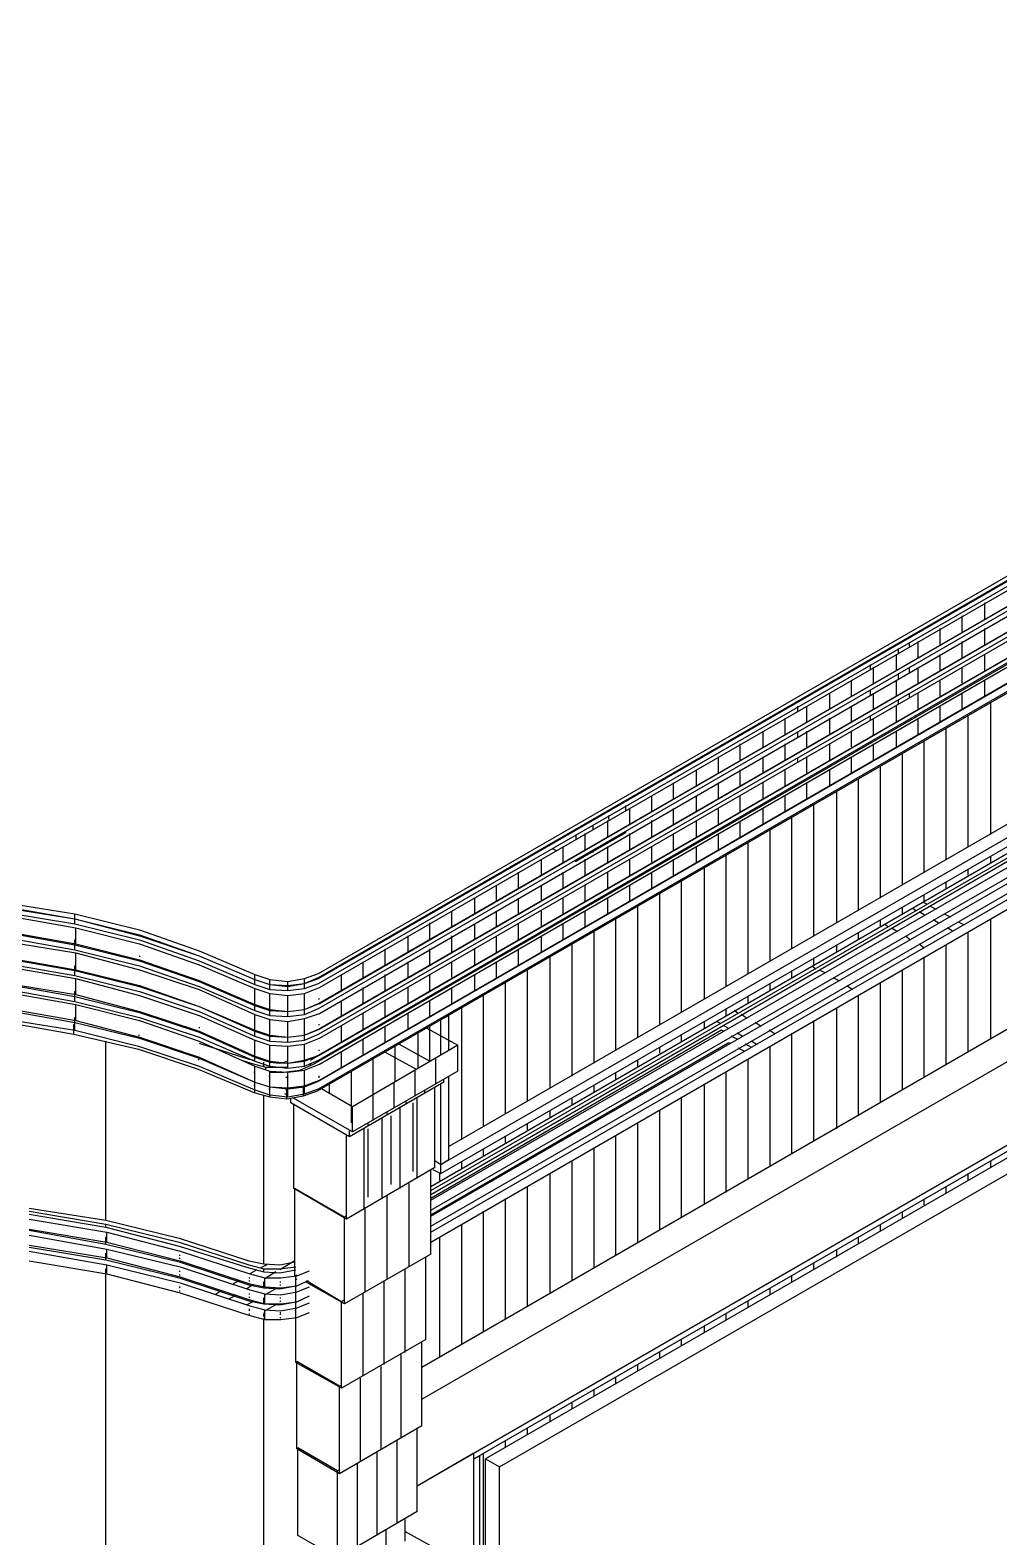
# Model space of a CAD drawing. Header units: inches. Extents: x 0.3 to 16.2, y 0.3 to 11.4.
# Drawn here: x 3.587 to 3.97, y 1.612 to 2.209 of the extents above; entities that cross this region are included whole.
import ezdxf

# ---------------------------------------------------------------- set-up
doc = ezdxf.new("R2010")
doc.units = ezdxf.units.IN
doc.header["$LTSCALE"] = 0.009843
doc.header["$MEASUREMENT"] = 0
doc.layers.add('GEOMETRY', color=7, linetype='Continuous')

msp = doc.modelspace()

# ---------------------------------------------------------------- linework, layer by layer
at = {"layer": 'GEOMETRY'}
for p, q in [((3.70079, 1.83504), (4.34764, 2.20866)), ((3.70079, 1.83504), (4.34764, 2.20866)), ((3.70079, 1.83346), (4.34764, 2.20669)), ((3.70079, 1.83307), (4.34803, 2.20669)), ((3.70079, 1.83307), (4.34803, 2.20669)), ((3.70079, 1.8311), (4.34803, 2.20472)), ((3.70118, 1.82953), (4.35079, 2.20472)), ((3.70118, 1.82953), (4.35079, 2.20472)), ((3.70079, 1.82323), (4.34803, 2.19646)), ((3.70079, 1.82323), (4.34803, 2.19646)), ((3.70079, 1.82323), (4.34803, 2.19646)), ((3.70118, 1.82323), (4.35079, 2.19843)), ((3.70079, 1.82126), (4.34803, 2.19488)), ((3.70118, 1.81929), (4.35079, 2.19449)), ((3.70118, 1.81929), (4.35079, 2.19449)), ((3.70079, 1.81299), (4.34803, 2.18661)), ((3.70079, 1.81299), (4.34803, 2.18661)), ((3.70079, 1.81299), (4.34803, 2.18661)), ((3.70079, 1.81102), (4.34803, 2.18465)), ((3.70118, 1.81299), (4.35079, 2.18819)), ((3.70118, 1.80945), (4.35079, 2.18465)), ((3.70118, 1.80945), (4.35079, 2.18465)), ((3.70118, 1.80276), (4.35079, 2.17795)), ((3.70079, 1.80276), (4.34803, 2.17638)), ((3.70079, 1.80276), (4.34803, 2.17638)), ((3.70079, 1.80276), (4.34803, 2.17638)), ((3.70079, 1.80079), (4.34803, 2.17441)), ((3.70118, 1.79921), (4.35079, 2.17441)), ((3.70118, 1.79921), (4.35079, 2.17441)), ((3.70079, 1.79252), (4.34803, 2.16614)), ((3.70118, 1.79291), (4.35079, 2.16811)), ((3.70079, 1.78937), (4.34567, 2.16181)), ((3.69882, 1.79921), (4.31378, 2.15394)), ((3.69882, 1.79921), (4.31378, 2.15394)), ((3.70039, 1.78858), (4.34055, 2.15827)), ((3.69764, 1.80079), (4.30157, 2.14961)), ((3.69764, 1.80079), (4.30157, 2.14961)), ((3.74921, 1.81693), (4.24567, 2.10315)), ((3.74528, 1.75079), (4.26024, 2.04843)), ((4.2378, 2.04685), (3.75236, 1.76654)), ((3.74528, 1.74921), (4.26024, 2.04646)), ((3.74528, 1.74921), (4.26024, 2.04646)), ((3.74528, 1.74764), (4.26024, 2.04528)), ((3.74528, 1.74528), (4.26142, 2.04331)), ((3.74528, 1.74528), (4.26142, 2.04331)), ((3.74528, 1.74134), (4.26496, 2.04134)), ((3.74921, 1.75945), (4.24567, 2.04606)), ((3.74921, 1.75945), (4.24567, 2.04606)), ((3.74921, 1.75591), (4.24567, 2.04252)), ((3.74528, 1.73898), (4.26693, 2.04016)), ((3.74528, 1.73898), (4.26693, 2.04016)), ((3.74528, 1.74134), (4.26063, 2.03898)), ((3.74528, 1.73504), (4.26063, 2.03268)), ((3.74528, 1.73504), (4.26063, 2.03268)), ((3.74528, 1.73268), (4.26063, 2.03031)), ((3.74528, 1.73268), (4.26063, 2.03031)), ((3.74528, 1.72874), (4.26063, 2.02638)), ((3.96457, 1.9752), (3.96457, 1.98189)), ((4.26102, 1.97913), (3.74173, 1.67913)), ((3.95551, 1.97047), (3.95551, 1.97677)), ((3.74173, 1.66654), (4.27402, 1.97362)), ((3.74173, 1.66654), (4.27402, 1.97362)), ((3.94685, 1.96535), (3.94685, 1.97165)), ((3.96457, 1.96535), (3.96457, 1.97165)), ((3.93031, 1.96575), (3.93031, 1.96575)), ((3.93031, 1.96181), (3.93031, 1.96378)), ((3.93465, 1.96811), (3.93465, 1.96811)), ((3.93465, 1.96457), (3.93465, 1.96614)), ((3.93819, 1.96024), (3.93819, 1.96654)), ((3.95551, 1.96024), (3.95551, 1.96654)), ((3.91929, 1.95945), (3.91929, 1.95945)), ((3.91929, 1.95551), (3.91929, 1.95748)), ((3.92953, 1.95512), (3.92953, 1.96142)), ((3.94685, 1.95512), (3.94685, 1.96142)), ((3.96457, 1.95512), (3.96457, 1.96142)), ((3.91181, 1.94488), (3.91181, 1.95118)), ((3.92047, 1.95), (3.92047, 1.9563)), ((3.92953, 1.94488), (3.92953, 1.95118)), ((3.93031, 1.95197), (3.93031, 1.95354)), ((3.93465, 1.95433), (3.93465, 1.9563)), ((3.93819, 1.95), (3.93819, 1.9563)), ((3.94685, 1.94488), (3.94685, 1.95118)), ((3.95551, 1.95), (3.95551, 1.9563)), ((3.96457, 1.94488), (3.96457, 1.95118)), ((3.90315, 1.93976), (3.90315, 1.94606)), ((3.91929, 1.94528), (3.91929, 1.94724)), ((3.92047, 1.93976), (3.92047, 1.94606)), ((3.93465, 1.94409), (3.93465, 1.94606)), ((3.93819, 1.93976), (3.93819, 1.94606)), ((3.95551, 1.93976), (3.95551, 1.94606)), ((3.73976, 1.63228), (4.27402, 1.94094)), ((3.89055, 1.94291), (3.89055, 1.94291)), ((3.89055, 1.93898), (3.89055, 1.94094)), ((3.89409, 1.93465), (3.89409, 1.94094)), ((3.91181, 1.93465), (3.91181, 1.94094)), ((3.92953, 1.93465), (3.92953, 1.94094)), ((3.93031, 1.94173), (3.93031, 1.94331)), ((3.94685, 1.93465), (3.94685, 1.94094)), ((3.96693, 1.89016), (3.96693, 1.94252)), ((3.88543, 1.92953), (3.88543, 1.93622)), ((3.90315, 1.92953), (3.90315, 1.93622)), ((3.91929, 1.93543), (3.91929, 1.93701)), ((3.92047, 1.92953), (3.92047, 1.93622)), ((3.93819, 1.92953), (3.93819, 1.93583)), ((3.95787, 1.88543), (3.95787, 1.9374)), ((3.87677, 1.9248), (3.87677, 1.9311)), ((3.89055, 1.92874), (3.89055, 1.93071)), ((3.89409, 1.9248), (3.89409, 1.9311)), ((3.91181, 1.9248), (3.91181, 1.9311)), ((3.92953, 1.92441), (3.92953, 1.9311)), ((3.94921, 1.88031), (3.94921, 1.93228)), ((3.86772, 1.91969), (3.86772, 1.92598)), ((3.88543, 1.91969), (3.88543, 1.92598)), ((3.90315, 1.91969), (3.90315, 1.92598)), ((3.92047, 1.91969), (3.92047, 1.92598)), ((3.93189, 1.87008), (3.93189, 1.92244)), ((3.94055, 1.8752), (3.94055, 1.92717)), ((3.7622, 1.64291), (4.24213, 1.91969)), ((3.85039, 1.90945), (3.85039, 1.91575)), ((3.85906, 1.91457), (3.85906, 1.92087)), ((3.86772, 1.90945), (3.86772, 1.91575)), ((3.87677, 1.91457), (3.87677, 1.92087)), ((3.88543, 1.90945), (3.88543, 1.91575)), ((3.89055, 1.9189), (3.89055, 1.92047)), ((3.89409, 1.91457), (3.89409, 1.92087)), ((3.90315, 1.90945), (3.90315, 1.91575)), ((3.91181, 1.91457), (3.91181, 1.92087)), ((3.92323, 1.86496), (3.92323, 1.91732)), ((3.84134, 1.90433), (3.84134, 1.91063)), ((3.85906, 1.90433), (3.85906, 1.91063)), ((3.87677, 1.90433), (3.87677, 1.91063)), ((3.89409, 1.90433), (3.89409, 1.91063)), ((3.91457, 1.86024), (3.91457, 1.9122)), ((4.21929, 1.90394), (3.76693, 1.64291)), ((3.82244, 1.90354), (3.82244, 1.90354)), ((3.83268, 1.89921), (3.83268, 1.90551)), ((3.85039, 1.89921), (3.85039, 1.90551)), ((3.86772, 1.89921), (3.86772, 1.90551)), ((3.88543, 1.89921), (3.88543, 1.90551)), ((3.90591, 1.85512), (3.90591, 1.90709)), ((3.77244, 1.63976), (4.2248, 1.90079)), ((3.77244, 1.63976), (4.2248, 1.90079)), ((3.81575, 1.89961), (3.81575, 1.89961)), ((3.81575, 1.89606), (3.81575, 1.89764)), ((3.82244, 1.89961), (3.82244, 1.90157)), ((3.82402, 1.89409), (3.82402, 1.90039)), ((3.84134, 1.89409), (3.84134, 1.90039)), ((3.85906, 1.89409), (3.85906, 1.90039)), ((3.87677, 1.89409), (3.87677, 1.90039)), ((3.89685, 1.85), (3.89685, 1.90197)), ((3.80276, 1.89213), (3.80276, 1.89213)), ((3.80945, 1.89567), (3.80945, 1.89606)), ((3.80945, 1.89213), (3.80945, 1.8937)), ((3.81535, 1.88898), (3.81535, 1.89567)), ((3.83268, 1.88898), (3.83268, 1.89567)), ((3.85039, 1.88898), (3.85039, 1.89528)), ((3.86772, 1.88898), (3.86772, 1.89528)), ((3.87953, 1.84016), (3.87953, 1.89213)), ((3.88819, 1.84488), (3.88819, 1.89724)), ((3.79173, 1.88583), (3.79173, 1.88583)), ((3.79764, 1.87913), (3.79764, 1.88543)), ((3.80276, 1.87953), (3.82244, 1.89094)), ((3.80276, 1.88819), (3.80276, 1.89016)), ((3.8063, 1.88425), (3.8063, 1.89055)), ((3.81535, 1.87913), (3.81535, 1.88543)), ((3.81575, 1.88701), (3.81575, 1.8874)), ((3.82244, 1.89094), (3.82244, 1.89134)), ((3.82402, 1.88425), (3.82402, 1.89055)), ((3.83268, 1.87913), (3.83268, 1.88543)), ((3.84134, 1.88386), (3.84134, 1.89055)), ((3.85039, 1.87913), (3.85039, 1.88543)), ((3.85906, 1.88386), (3.85906, 1.89055)), ((3.87087, 1.83504), (3.87087, 1.88701)), ((3.78898, 1.87402), (3.78898, 1.88031)), ((3.79331, 1.88465), (3.79488, 1.88386)), ((3.80236, 1.87953), (3.80276, 1.87953)), ((3.80276, 1.87953), (3.80276, 1.87992)), ((3.8063, 1.87402), (3.8063, 1.88031)), ((3.80945, 1.88307), (3.80945, 1.88386)), ((3.82402, 1.87402), (3.82402, 1.88031)), ((3.84134, 1.87402), (3.84134, 1.88031)), ((3.8622, 1.82992), (3.8622, 1.88189)), ((3.96693, 1.87874), (3.96693, 1.8815)), ((3.77992, 1.8689), (3.77992, 1.8752)), ((3.79764, 1.8689), (3.79764, 1.8752)), ((3.81535, 1.8689), (3.81535, 1.8752)), ((3.83268, 1.8689), (3.83268, 1.8752)), ((3.85354, 1.8248), (3.85354, 1.87677)), ((3.95787, 1.87402), (3.95787, 1.87638)), ((3.77126, 1.86378), (3.77126, 1.87008)), ((3.78898, 1.86378), (3.78898, 1.87008)), ((3.8063, 1.86378), (3.8063, 1.87008)), ((3.82402, 1.86378), (3.82402, 1.87008)), ((3.84449, 1.81969), (3.84449, 1.87205)), ((3.94921, 1.8689), (3.94921, 1.87126)), ((3.57795, 1.86299), (3.60433, 1.85866)), ((3.57795, 1.86299), (3.60433, 1.85866)), ((3.7626, 1.85866), (3.7626, 1.86496)), ((3.77992, 1.85866), (3.77992, 1.86496)), ((3.79764, 1.85866), (3.79764, 1.86496)), ((3.81535, 1.85866), (3.81535, 1.86496)), ((3.82717, 1.80984), (3.82717, 1.86181)), ((3.83583, 1.81496), (3.83583, 1.86693)), ((3.94016, 1.86339), (3.94173, 1.8626)), ((3.94055, 1.86378), (3.94055, 1.86614)), ((3.94291, 1.86181), (3.94528, 1.86063)), ((3.57795, 1.86142), (3.60433, 1.85669)), ((3.57795, 1.86102), (3.60433, 1.85669)), ((3.57795, 1.86102), (3.60433, 1.85669)), ((3.57795, 1.85906), (3.60433, 1.85472)), ((3.57795, 1.85787), (3.60472, 1.85315)), ((3.57795, 1.85787), (3.60472, 1.85315)), ((3.60433, 1.85866), (3.62992, 1.85236)), ((3.60433, 1.85866), (3.62992, 1.85236)), ((3.60433, 1.85669), (3.60433, 1.85866)), ((3.60433, 1.85669), (3.62992, 1.85039)), ((3.60433, 1.85669), (3.62992, 1.85)), ((3.60433, 1.85669), (3.62992, 1.85)), ((3.60433, 1.85472), (3.60433, 1.85669)), ((3.75354, 1.85354), (3.75354, 1.85984)), ((3.77126, 1.85354), (3.77126, 1.85984)), ((3.78898, 1.85354), (3.78898, 1.85984)), ((3.8063, 1.85354), (3.8063, 1.85984)), ((3.8185, 1.80472), (3.8185, 1.85669)), ((3.92323, 1.85354), (3.92323, 1.8563)), ((3.93189, 1.85866), (3.93189, 1.86142)), ((3.9374, 1.85984), (3.93583, 1.86102)), ((3.94055, 1.85827), (3.93858, 1.85945)), ((3.94606, 1.85512), (3.94409, 1.8563)), ((3.94843, 1.85866), (3.95079, 1.85748)), ((3.96693, 1.80906), (3.96693, 1.85669)), ((3.57795, 1.85157), (3.60472, 1.84685)), ((3.57795, 1.85118), (3.60433, 1.84646)), ((3.57795, 1.85118), (3.60433, 1.84646)), ((3.57795, 1.85118), (3.60433, 1.84646)), ((3.60433, 1.85472), (3.62992, 1.84843)), ((3.60472, 1.85315), (3.62992, 1.84685)), ((3.60472, 1.85315), (3.62992, 1.84685)), ((3.60472, 1.84685), (3.60472, 1.85315)), ((3.62992, 1.85236), (3.65354, 1.84409)), ((3.62992, 1.85236), (3.65354, 1.84409)), ((3.62992, 1.85039), (3.65354, 1.84213)), ((3.62992, 1.85), (3.65354, 1.84213)), ((3.62992, 1.85), (3.65354, 1.84213)), ((3.73622, 1.8437), (3.73622, 1.85)), ((3.74488, 1.84843), (3.74488, 1.85512)), ((3.75354, 1.84331), (3.75354, 1.85)), ((3.7626, 1.84843), (3.7626, 1.85472)), ((3.77126, 1.84331), (3.77126, 1.85)), ((3.77992, 1.84843), (3.77992, 1.85472)), ((3.78898, 1.84331), (3.78898, 1.85)), ((3.79764, 1.84843), (3.79764, 1.85472)), ((3.80984, 1.79961), (3.80984, 1.85157)), ((3.91457, 1.84882), (3.91457, 1.85118)), ((3.9248, 1.85472), (3.92638, 1.85354)), ((3.9248, 1.85472), (3.92638, 1.85354)), ((3.92756, 1.85315), (3.92953, 1.85197)), ((3.92756, 1.85315), (3.92953, 1.85197)), ((3.93307, 1.85), (3.93504, 1.84843)), ((3.93307, 1.85), (3.93504, 1.84843)), ((3.95157, 1.85197), (3.94961, 1.85315)), ((3.95394, 1.85551), (3.9563, 1.85433)), ((3.95787, 1.80394), (3.95787, 1.85157)), ((3.57795, 1.84921), (3.60433, 1.84449)), ((3.57795, 1.84764), (3.60472, 1.84331)), ((3.57795, 1.84764), (3.60472, 1.84331)), ((3.60433, 1.84843), (3.60472, 1.84843)), ((3.60433, 1.84843), (3.60472, 1.84843)), ((3.60433, 1.84646), (3.60433, 1.84843)), ((3.60433, 1.84646), (3.62992, 1.84016)), ((3.60433, 1.84646), (3.62992, 1.84016)), ((3.60433, 1.84646), (3.62992, 1.84016)), ((3.60433, 1.84449), (3.60433, 1.84646)), ((3.60433, 1.84449), (3.62992, 1.83819)), ((3.60472, 1.84685), (3.62992, 1.84055)), ((3.62992, 1.84843), (3.65354, 1.84016)), ((3.62992, 1.84685), (3.65354, 1.83858)), ((3.62992, 1.84685), (3.65354, 1.83858)), ((3.65354, 1.84409), (3.67559, 1.83465)), ((3.65354, 1.84409), (3.67559, 1.83465)), ((3.72717, 1.83858), (3.72717, 1.84488)), ((3.74488, 1.83858), (3.74488, 1.84488)), ((3.7626, 1.83858), (3.7626, 1.84488)), ((3.77992, 1.83858), (3.77992, 1.84488)), ((3.80118, 1.79449), (3.80118, 1.84685)), ((3.90591, 1.8437), (3.90591, 1.84606)), ((3.93858, 1.84685), (3.94055, 1.84528)), ((3.93858, 1.84685), (3.94055, 1.84528)), ((3.94921, 1.79882), (3.94921, 1.84646)), ((3.57795, 1.84134), (3.60472, 1.83661)), ((3.57795, 1.84094), (3.60433, 1.83622)), ((3.57795, 1.84094), (3.60433, 1.83622)), ((3.57795, 1.84094), (3.60433, 1.83622)), ((3.57795, 1.83898), (3.60433, 1.83425)), ((3.57795, 1.8378), (3.60472, 1.83307)), ((3.57795, 1.8378), (3.60472, 1.83307)), ((3.60433, 1.83819), (3.60472, 1.83819)), ((3.60433, 1.83819), (3.60472, 1.83819)), ((3.60433, 1.83622), (3.60433, 1.83819)), ((3.60472, 1.84331), (3.62992, 1.83661)), ((3.60472, 1.84331), (3.62992, 1.83661)), ((3.60472, 1.83661), (3.60472, 1.84331)), ((3.62992, 1.84213), (3.62992, 1.84173)), ((3.62992, 1.84213), (3.62992, 1.84173)), ((3.62992, 1.84055), (3.65354, 1.83228)), ((3.62992, 1.84016), (3.65354, 1.83189)), ((3.62992, 1.84016), (3.65354, 1.83189)), ((3.62992, 1.84016), (3.65354, 1.83189)), ((3.62992, 1.83819), (3.65354, 1.82992)), ((3.65354, 1.84213), (3.67559, 1.83268)), ((3.65354, 1.84213), (3.67559, 1.83268)), ((3.65354, 1.84213), (3.67559, 1.83268)), ((3.65354, 1.84016), (3.67559, 1.83071)), ((3.65354, 1.83858), (3.67559, 1.82913)), ((3.65354, 1.83858), (3.67559, 1.82913)), ((3.7185, 1.83346), (3.7185, 1.83976)), ((3.73622, 1.83346), (3.73622, 1.83976)), ((3.75354, 1.83346), (3.75354, 1.83976)), ((3.77126, 1.83346), (3.77126, 1.83976)), ((3.79252, 1.78976), (3.79252, 1.84173)), ((3.89606, 1.83819), (3.89764, 1.83701)), ((3.89685, 1.83858), (3.89685, 1.84134)), ((3.94055, 1.79409), (3.94055, 1.84173)), ((3.60433, 1.83622), (3.62992, 1.82992)), ((3.60433, 1.83622), (3.62992, 1.82992)), ((3.60433, 1.83622), (3.62992, 1.82992)), ((3.60433, 1.83425), (3.60433, 1.83622)), ((3.60433, 1.83425), (3.62992, 1.82795)), ((3.60472, 1.83661), (3.62992, 1.83031)), ((3.60472, 1.83307), (3.62992, 1.82638)), ((3.60472, 1.83307), (3.62992, 1.82638)), ((3.60472, 1.82677), (3.60472, 1.83307)), ((3.62992, 1.83661), (3.65354, 1.82874)), ((3.62992, 1.83661), (3.65354, 1.82874)), ((3.62992, 1.83189), (3.62992, 1.83189)), ((3.62992, 1.83189), (3.62992, 1.83189)), ((3.65354, 1.83386), (3.65354, 1.83386)), ((3.65354, 1.83386), (3.65354, 1.83386)), ((3.65354, 1.83228), (3.67559, 1.82283)), ((3.65354, 1.83189), (3.67559, 1.82244)), ((3.65354, 1.83189), (3.67559, 1.82244)), ((3.65354, 1.83189), (3.67559, 1.82244)), ((3.67559, 1.83465), (3.6815, 1.83268)), ((3.67559, 1.83465), (3.6815, 1.83268)), ((3.67559, 1.83268), (3.67559, 1.83465)), ((3.67559, 1.83268), (3.6815, 1.83071)), ((3.67559, 1.83268), (3.6815, 1.83071)), ((3.67559, 1.83268), (3.6815, 1.83071)), ((3.67559, 1.83071), (3.67559, 1.83268)), ((3.6815, 1.83071), (3.6815, 1.83268)), ((3.6815, 1.83268), (3.68858, 1.83189)), ((3.6815, 1.83268), (3.68858, 1.83189)), ((3.68858, 1.83189), (3.69528, 1.83307)), ((3.68858, 1.83189), (3.69528, 1.83307)), ((3.68858, 1.83031), (3.68858, 1.83189)), ((3.69528, 1.83307), (3.70079, 1.83504)), ((3.69528, 1.83307), (3.70079, 1.83504)), ((3.69528, 1.8311), (3.70079, 1.83346)), ((3.69528, 1.8311), (3.69528, 1.83307)), ((3.69528, 1.8311), (3.70079, 1.83307)), ((3.69528, 1.8311), (3.70079, 1.83307)), ((3.70984, 1.82835), (3.70984, 1.83465)), ((3.72717, 1.82835), (3.72717, 1.83465)), ((3.74488, 1.82835), (3.74488, 1.83465)), ((3.7626, 1.82835), (3.7626, 1.83465)), ((3.78346, 1.78465), (3.78346, 1.83661)), ((3.88819, 1.83346), (3.88819, 1.83622)), ((3.89882, 1.83661), (3.90118, 1.83543)), ((3.90433, 1.83346), (3.90669, 1.83228)), ((3.93189, 1.78898), (3.93189, 1.83661)), ((3.57795, 1.8311), (3.60472, 1.82677)), ((3.57795, 1.83071), (3.60433, 1.82598)), ((3.57795, 1.83071), (3.60433, 1.82598)), ((3.57795, 1.83071), (3.60433, 1.82598)), ((3.57795, 1.82874), (3.60433, 1.82402)), ((3.57795, 1.82756), (3.60472, 1.82283)), ((3.57795, 1.82756), (3.60472, 1.82283)), ((3.60433, 1.82795), (3.60472, 1.82795)), ((3.60433, 1.82795), (3.60472, 1.82795)), ((3.60433, 1.82598), (3.60433, 1.82795)), ((3.60433, 1.82598), (3.62992, 1.81969)), ((3.60433, 1.82598), (3.62992, 1.81969)), ((3.60433, 1.82598), (3.62992, 1.81969)), ((3.60433, 1.82402), (3.60433, 1.82598)), ((3.60472, 1.82677), (3.62992, 1.82008)), ((3.62992, 1.83031), (3.65354, 1.82205)), ((3.62992, 1.82992), (3.65354, 1.82205)), ((3.62992, 1.82992), (3.65354, 1.82205)), ((3.62992, 1.82992), (3.65354, 1.82205)), ((3.62992, 1.82795), (3.65354, 1.82008)), ((3.62992, 1.82638), (3.65354, 1.8185)), ((3.62992, 1.82638), (3.65354, 1.8185)), ((3.65354, 1.82992), (3.67559, 1.82047)), ((3.65354, 1.82874), (3.67559, 1.8189)), ((3.65354, 1.82874), (3.67559, 1.8189)), ((3.67559, 1.83071), (3.6815, 1.82874)), ((3.67559, 1.82913), (3.6815, 1.82717)), ((3.67559, 1.82913), (3.6815, 1.82717)), ((3.67559, 1.82283), (3.67559, 1.82913)), ((3.6815, 1.83071), (3.68858, 1.83031)), ((3.6815, 1.82874), (3.6815, 1.83071)), ((3.6815, 1.83071), (3.68858, 1.82992)), ((3.6815, 1.83071), (3.68858, 1.82992)), ((3.6815, 1.82874), (3.68858, 1.82835)), ((3.6815, 1.82087), (3.6815, 1.82717)), ((3.6815, 1.82717), (3.68858, 1.82638)), ((3.6815, 1.82717), (3.68858, 1.82638)), ((3.68858, 1.83031), (3.69528, 1.8311)), ((3.68858, 1.82992), (3.69528, 1.8311)), ((3.68858, 1.82992), (3.69528, 1.8311)), ((3.68858, 1.82835), (3.68858, 1.82992)), ((3.68858, 1.82835), (3.69528, 1.82913)), ((3.68858, 1.82638), (3.69528, 1.82717)), ((3.68858, 1.82638), (3.69528, 1.82717)), ((3.68858, 1.82008), (3.68858, 1.82638)), ((3.69528, 1.82913), (3.69528, 1.8311)), ((3.69528, 1.82913), (3.70079, 1.8311)), ((3.69528, 1.82717), (3.70118, 1.82953)), ((3.69528, 1.82717), (3.70118, 1.82953)), ((3.69528, 1.82087), (3.69528, 1.82717)), ((3.7185, 1.82323), (3.7185, 1.82953)), ((3.73622, 1.82323), (3.73622, 1.82953)), ((3.75354, 1.82323), (3.75354, 1.82953)), ((3.76614, 1.77441), (3.76614, 1.82638)), ((3.7748, 1.77953), (3.7748, 1.8315)), ((3.87087, 1.82362), (3.87087, 1.82598)), ((3.87953, 1.82835), (3.87953, 1.8311)), ((3.90984, 1.83031), (3.9122, 1.82874)), ((3.91457, 1.77874), (3.91457, 1.82638)), ((3.92323, 1.78386), (3.92323, 1.8315)), ((3.57795, 1.82126), (3.60472, 1.81654)), ((3.57795, 1.82047), (3.60433, 1.81575)), ((3.60433, 1.82402), (3.62992, 1.81772)), ((3.60472, 1.82283), (3.62992, 1.81654)), ((3.60472, 1.82283), (3.62992, 1.81654)), ((3.60472, 1.81654), (3.60472, 1.82283)), ((3.62992, 1.82165), (3.62992, 1.82165)), ((3.62992, 1.82165), (3.62992, 1.82165)), ((3.62992, 1.82008), (3.65354, 1.8122)), ((3.65354, 1.82362), (3.65354, 1.82362)), ((3.65354, 1.82362), (3.65354, 1.82362)), ((3.65354, 1.82205), (3.67559, 1.8126)), ((3.65354, 1.82205), (3.67559, 1.8122)), ((3.65354, 1.82205), (3.67559, 1.8122)), ((3.65354, 1.82205), (3.67559, 1.8122)), ((3.65354, 1.82008), (3.67559, 1.81024)), ((3.67559, 1.82244), (3.67559, 1.82441)), ((3.67559, 1.82283), (3.6815, 1.82087)), ((3.67559, 1.82244), (3.6815, 1.82047)), ((3.67559, 1.82244), (3.6815, 1.82047)), ((3.67559, 1.82244), (3.6815, 1.82047)), ((3.67559, 1.82047), (3.67559, 1.82244)), ((3.67559, 1.82047), (3.6815, 1.8185)), ((3.6815, 1.82047), (3.6815, 1.82244)), ((3.6815, 1.82087), (3.68858, 1.82008)), ((3.6815, 1.82047), (3.68858, 1.82008)), ((3.6815, 1.8185), (3.6815, 1.82047)), ((3.6815, 1.82047), (3.68858, 1.82008)), ((3.6815, 1.82047), (3.68858, 1.82008)), ((3.68858, 1.82008), (3.68858, 1.82165)), ((3.68858, 1.82008), (3.69528, 1.82087)), ((3.68858, 1.82008), (3.69528, 1.82087)), ((3.68858, 1.82008), (3.69528, 1.82087)), ((3.68858, 1.82008), (3.69528, 1.82087)), ((3.68858, 1.81811), (3.68858, 1.82008)), ((3.69528, 1.82087), (3.70118, 1.82323)), ((3.69528, 1.82087), (3.70079, 1.82323)), ((3.69528, 1.82087), (3.70079, 1.82323)), ((3.69528, 1.82087), (3.70079, 1.82323)), ((3.69528, 1.82087), (3.69528, 1.82283)), ((3.69528, 1.82283), (3.69528, 1.82283)), ((3.69528, 1.82283), (3.69528, 1.82283)), ((3.69528, 1.8189), (3.70079, 1.82126)), ((3.69528, 1.8189), (3.69528, 1.82087)), ((3.70079, 1.8248), (3.70118, 1.8252)), ((3.70079, 1.8248), (3.70118, 1.8252)), ((3.70984, 1.81811), (3.70984, 1.82441)), ((3.72717, 1.81811), (3.72717, 1.82441)), ((3.74488, 1.81811), (3.74488, 1.82441)), ((3.75748, 1.76929), (3.75748, 1.82165)), ((3.8622, 1.8185), (3.8622, 1.82087)), ((3.86693, 1.81929), (3.86535, 1.82047)), ((3.90591, 1.77362), (3.90591, 1.82126)), ((3.57795, 1.81693), (3.60433, 1.8126)), ((3.57795, 1.81575), (3.60394, 1.81102)), ((3.60394, 1.81496), (3.60433, 1.81496)), ((3.60394, 1.81496), (3.60433, 1.81496)), ((3.60394, 1.81102), (3.60394, 1.81496)), ((3.60433, 1.81772), (3.60472, 1.81772)), ((3.60433, 1.81772), (3.60472, 1.81772)), ((3.60433, 1.81575), (3.60433, 1.81772)), ((3.60433, 1.81693), (3.60433, 1.81693)), ((3.60433, 1.81693), (3.60433, 1.81693)), ((3.60433, 1.8126), (3.60433, 1.81693)), ((3.60433, 1.81575), (3.62992, 1.80945)), ((3.60472, 1.81654), (3.62992, 1.80984)), ((3.62992, 1.81969), (3.65354, 1.81181)), ((3.62992, 1.81969), (3.65354, 1.81181)), ((3.62992, 1.81969), (3.65354, 1.81181)), ((3.62992, 1.81772), (3.65354, 1.80984)), ((3.62992, 1.81654), (3.65354, 1.80827)), ((3.62992, 1.81654), (3.65354, 1.80827)), ((3.65354, 1.8185), (3.67559, 1.80866)), ((3.65354, 1.8185), (3.67559, 1.80866)), ((3.67559, 1.8189), (3.6815, 1.81693)), ((3.67559, 1.8189), (3.6815, 1.81693)), ((3.67559, 1.8126), (3.67559, 1.8189)), ((3.67559, 1.8122), (3.67559, 1.81417)), ((3.6815, 1.8185), (3.68858, 1.81811)), ((3.6815, 1.81063), (3.6815, 1.81693)), ((3.6815, 1.81693), (3.68858, 1.81614)), ((3.6815, 1.81693), (3.68858, 1.81614)), ((3.68858, 1.81811), (3.69528, 1.8189)), ((3.68858, 1.81614), (3.69528, 1.81732)), ((3.68858, 1.81614), (3.69528, 1.81732)), ((3.68858, 1.80984), (3.68858, 1.81614)), ((3.69528, 1.81732), (3.70118, 1.81929)), ((3.69528, 1.81732), (3.70118, 1.81929)), ((3.69528, 1.81063), (3.69528, 1.81732)), ((3.70079, 1.81496), (3.70118, 1.81496)), ((3.70079, 1.81496), (3.70118, 1.81496)), ((3.70984, 1.80787), (3.70984, 1.81417)), ((3.7185, 1.81299), (3.7185, 1.81929)), ((3.72717, 1.80787), (3.72717, 1.81417)), ((3.73622, 1.81299), (3.73622, 1.81929)), ((3.74488, 1.80039), (3.74488, 1.81417)), ((3.74921, 1.81693), (3.75236, 1.8185)), ((3.74921, 1.81693), (3.75236, 1.8185)), ((3.74921, 1.80276), (3.74921, 1.81693)), ((3.75236, 1.80472), (3.75236, 1.8185)), ((3.85354, 1.81339), (3.85354, 1.81614)), ((3.85984, 1.81535), (3.85827, 1.81614)), ((3.86299, 1.81339), (3.86102, 1.81457)), ((3.87047, 1.81732), (3.86811, 1.8189)), ((3.87598, 1.81417), (3.87362, 1.81575)), ((3.89685, 1.7689), (3.89685, 1.81654)), ((3.60394, 1.81102), (3.62953, 1.80512)), ((3.60433, 1.8126), (3.62953, 1.8063)), ((3.61654, 1.7374), (3.61654, 1.80827)), ((3.62953, 1.81063), (3.62992, 1.81063)), ((3.62953, 1.81063), (3.62992, 1.81063)), ((3.62953, 1.80866), (3.62953, 1.80866)), ((3.62953, 1.80866), (3.62953, 1.80866)), ((3.62992, 1.81142), (3.62992, 1.81142)), ((3.62992, 1.81142), (3.62992, 1.81142)), ((3.62992, 1.80984), (3.65354, 1.80197)), ((3.62992, 1.80945), (3.65354, 1.80157)), ((3.65354, 1.81378), (3.65354, 1.81339)), ((3.65354, 1.81378), (3.65354, 1.81339)), ((3.65354, 1.8122), (3.67559, 1.80236)), ((3.65354, 1.81181), (3.67559, 1.80197)), ((3.65354, 1.81181), (3.67559, 1.80197)), ((3.65354, 1.81181), (3.67559, 1.80197)), ((3.65354, 1.80984), (3.67559, 1.80039)), ((3.65354, 1.80827), (3.67559, 1.79843)), ((3.65354, 1.80827), (3.67559, 1.79843)), ((3.67559, 1.8126), (3.6815, 1.81063)), ((3.67559, 1.8122), (3.6815, 1.81024)), ((3.67559, 1.8122), (3.6815, 1.81024)), ((3.67559, 1.8122), (3.6815, 1.81024)), ((3.67559, 1.81024), (3.67559, 1.8122)), ((3.67559, 1.81024), (3.6815, 1.80827)), ((3.67559, 1.80866), (3.6815, 1.80669)), ((3.67559, 1.80866), (3.6815, 1.80669)), ((3.67559, 1.80236), (3.67559, 1.80866)), ((3.6815, 1.81024), (3.6815, 1.8122)), ((3.6815, 1.81063), (3.68858, 1.80984)), ((3.6815, 1.81024), (3.68858, 1.80984)), ((3.6815, 1.80827), (3.6815, 1.81024)), ((3.6815, 1.81024), (3.68858, 1.80984)), ((3.6815, 1.81024), (3.68858, 1.80984)), ((3.6815, 1.80827), (3.68858, 1.80787)), ((3.68858, 1.80984), (3.68858, 1.81181)), ((3.68858, 1.80984), (3.69528, 1.81063)), ((3.68858, 1.80984), (3.69528, 1.81063)), ((3.68858, 1.80984), (3.69528, 1.81063)), ((3.68858, 1.80984), (3.69528, 1.81063)), ((3.68858, 1.80787), (3.68858, 1.80984)), ((3.68858, 1.80787), (3.69528, 1.80866)), ((3.69528, 1.81063), (3.70118, 1.81299)), ((3.69528, 1.81063), (3.70079, 1.81299)), ((3.69528, 1.81063), (3.70079, 1.81299)), ((3.69528, 1.81063), (3.70079, 1.81299)), ((3.69528, 1.81063), (3.69528, 1.8126)), ((3.69528, 1.8126), (3.69528, 1.8126)), ((3.69528, 1.8126), (3.69528, 1.8126)), ((3.69528, 1.80866), (3.70079, 1.81102)), ((3.69528, 1.80866), (3.69528, 1.81063)), ((3.69528, 1.80709), (3.70118, 1.80945)), ((3.69528, 1.80709), (3.70118, 1.80945)), ((3.7185, 1.80276), (3.7185, 1.80906)), ((3.74016, 1.79764), (3.74016, 1.81142)), ((3.7437, 1.81339), (3.75591, 1.80669)), ((3.86024, 1.8126), (3.74528, 1.74606)), ((3.84449, 1.80827), (3.84449, 1.81102)), ((3.86102, 1.8122), (3.86024, 1.8126)), ((3.86654, 1.80906), (3.86417, 1.81024)), ((3.8685, 1.81024), (3.86654, 1.81142)), ((3.87402, 1.80709), (3.87205, 1.80827)), ((3.8815, 1.81102), (3.87913, 1.8126)), ((3.88819, 1.76378), (3.88819, 1.81142)), ((3.62953, 1.8063), (3.65354, 1.79843)), ((3.62953, 1.80512), (3.65315, 1.79724)), ((3.65354, 1.80748), (3.67323, 1.80118)), ((3.65354, 1.80748), (3.67323, 1.80118)), ((3.65354, 1.80354), (3.65354, 1.80354)), ((3.65354, 1.80354), (3.65354, 1.80354)), ((3.65354, 1.80276), (3.65354, 1.80276)), ((3.65354, 1.80276), (3.65354, 1.80276)), ((3.65354, 1.80197), (3.67559, 1.79213)), ((3.67559, 1.80197), (3.67559, 1.80394)), ((3.67559, 1.80236), (3.6815, 1.80039)), ((3.67559, 1.80197), (3.6815, 1.8)), ((3.67559, 1.80197), (3.6815, 1.8)), ((3.67559, 1.80197), (3.6815, 1.8)), ((3.67559, 1.80039), (3.67559, 1.80197)), ((3.6815, 1.80039), (3.6815, 1.80669)), ((3.6815, 1.80669), (3.68858, 1.8063)), ((3.6815, 1.80669), (3.68858, 1.8063)), ((3.6815, 1.8), (3.6815, 1.80197)), ((3.68858, 1.8063), (3.69528, 1.80709)), ((3.68858, 1.8063), (3.69528, 1.80709)), ((3.68858, 1.79961), (3.68858, 1.8063)), ((3.69528, 1.80079), (3.69528, 1.80709)), ((3.69528, 1.80079), (3.70118, 1.80276)), ((3.69528, 1.80039), (3.70079, 1.80276)), ((3.69528, 1.80039), (3.70079, 1.80276)), ((3.69528, 1.80039), (3.70079, 1.80276)), ((3.69528, 1.80039), (3.69528, 1.80236)), ((3.69528, 1.80236), (3.69528, 1.80236)), ((3.69528, 1.80236), (3.69528, 1.80236)), ((3.70079, 1.80472), (3.70118, 1.80472)), ((3.70079, 1.80472), (3.70118, 1.80472)), ((3.70984, 1.79764), (3.70984, 1.80433)), ((3.75591, 1.80669), (3.71417, 1.78228)), ((3.75591, 1.80669), (3.71417, 1.78228)), ((3.72717, 1.80394), (3.73937, 1.79724)), ((3.7311, 1.79252), (3.7311, 1.8063)), ((3.73268, 1.80709), (3.74488, 1.80039)), ((3.86299, 1.80748), (3.74528, 1.73937)), ((3.75591, 1.79646), (3.75591, 1.80669)), ((3.83583, 1.80354), (3.83583, 1.80591)), ((3.86378, 1.80748), (3.86299, 1.80748)), ((3.86929, 1.80433), (3.86693, 1.80551)), ((3.87205, 1.80591), (3.86969, 1.80709)), ((3.87953, 1.75866), (3.87953, 1.8063)), ((3.65315, 1.80118), (3.65354, 1.80079)), ((3.65315, 1.80118), (3.65354, 1.80079)), ((3.65315, 1.79724), (3.67559, 1.7878)), ((3.65354, 1.80157), (3.67559, 1.79213)), ((3.65354, 1.79843), (3.67559, 1.78898)), ((3.67047, 1.80079), (3.67402, 1.79961)), ((3.67047, 1.80079), (3.67402, 1.79961)), ((3.67323, 1.80118), (3.67559, 1.80079)), ((3.67323, 1.80118), (3.67559, 1.80079)), ((3.67402, 1.79961), (3.67992, 1.79803)), ((3.67402, 1.79961), (3.67992, 1.79803)), ((3.6752, 1.79606), (3.67559, 1.79606)), ((3.6752, 1.79606), (3.67559, 1.79606)), ((3.67559, 1.80039), (3.6815, 1.79843)), ((3.67559, 1.79843), (3.6815, 1.79646)), ((3.67559, 1.79843), (3.6815, 1.79646)), ((3.67559, 1.79213), (3.67559, 1.79843)), ((3.67913, 1.79843), (3.67913, 1.8)), ((3.67992, 1.79803), (3.68622, 1.79803)), ((3.67992, 1.79803), (3.68622, 1.79803)), ((3.67992, 1.79724), (3.67992, 1.79803)), ((3.6815, 1.80039), (3.68858, 1.79961)), ((3.6815, 1.8), (3.68858, 1.79961)), ((3.6815, 1.79843), (3.6815, 1.8)), ((3.6815, 1.8), (3.68858, 1.79961)), ((3.6815, 1.8), (3.68858, 1.79961)), ((3.6815, 1.8), (3.68543, 1.79961)), ((3.6815, 1.8), (3.68543, 1.79961)), ((3.6815, 1.79843), (3.68858, 1.79764)), ((3.6815, 1.79016), (3.6815, 1.79646)), ((3.6815, 1.79646), (3.68858, 1.79606)), ((3.6815, 1.79646), (3.68858, 1.79606)), ((3.6815, 1.79606), (3.68701, 1.79606)), ((3.6815, 1.79606), (3.68701, 1.79606)), ((3.68543, 1.79961), (3.68858, 1.80039)), ((3.68543, 1.79961), (3.68858, 1.80039)), ((3.68622, 1.79803), (3.68858, 1.79803)), ((3.68622, 1.79803), (3.68858, 1.79803)), ((3.68701, 1.79606), (3.69331, 1.79685)), ((3.68701, 1.79606), (3.69331, 1.79685)), ((3.6874, 1.79764), (3.68858, 1.79803)), ((3.68858, 1.79961), (3.68858, 1.80157)), ((3.68858, 1.79961), (3.69528, 1.80079)), ((3.68858, 1.79961), (3.69528, 1.80039)), ((3.68858, 1.79961), (3.69528, 1.80039)), ((3.68858, 1.79961), (3.69528, 1.80039)), ((3.68858, 1.79764), (3.68858, 1.79961)), ((3.68858, 1.79764), (3.69528, 1.79843)), ((3.68858, 1.79606), (3.69528, 1.79685)), ((3.68858, 1.79606), (3.69528, 1.79685)), ((3.68858, 1.78976), (3.68858, 1.79606)), ((3.69331, 1.79685), (3.69882, 1.79921)), ((3.69331, 1.79685), (3.69882, 1.79921)), ((3.69331, 1.79646), (3.69331, 1.79685)), ((3.69528, 1.79843), (3.70079, 1.80079)), ((3.69528, 1.79843), (3.69528, 1.80039)), ((3.69528, 1.79685), (3.70118, 1.79921)), ((3.69528, 1.79685), (3.70118, 1.79921)), ((3.69528, 1.79055), (3.69528, 1.79685)), ((3.69764, 1.79843), (3.69764, 1.79961)), ((3.71378, 1.77598), (3.71378, 1.79646)), ((3.75591, 1.79646), (3.71417, 1.77244)), ((3.72244, 1.7874), (3.72244, 1.80157)), ((3.73898, 1.78661), (3.73898, 1.79685)), ((3.74724, 1.79173), (3.74724, 1.80157)), ((3.82717, 1.79843), (3.82717, 1.80079)), ((3.8622, 1.74843), (3.8622, 1.79606)), ((3.87087, 1.75354), (3.87087, 1.80118)), ((3.6752, 1.79094), (3.67559, 1.79094)), ((3.67559, 1.79213), (3.67559, 1.7937)), ((3.67559, 1.78898), (3.67559, 1.79331)), ((3.67559, 1.79213), (3.6815, 1.79016)), ((3.67559, 1.79213), (3.6815, 1.79016)), ((3.67559, 1.7878), (3.67559, 1.79173)), ((3.6811, 1.79449), (3.6815, 1.79449)), ((3.6811, 1.79449), (3.6815, 1.79449)), ((3.6815, 1.79016), (3.6815, 1.79173)), ((3.6815, 1.78701), (3.6815, 1.79134)), ((3.6815, 1.79016), (3.68858, 1.78976)), ((3.6815, 1.79016), (3.68858, 1.78937)), ((3.6878, 1.79409), (3.68858, 1.79409)), ((3.6878, 1.79409), (3.68858, 1.79409)), ((3.68858, 1.78937), (3.68858, 1.79134)), ((3.68858, 1.78622), (3.68858, 1.79094)), ((3.68858, 1.78976), (3.69528, 1.79055)), ((3.68858, 1.78937), (3.69528, 1.79016)), ((3.69488, 1.78661), (3.69488, 1.79016)), ((3.69488, 1.79016), (3.69528, 1.79016)), ((3.69488, 1.79016), (3.69528, 1.79016)), ((3.69528, 1.79055), (3.70118, 1.79291)), ((3.69528, 1.79016), (3.70079, 1.79252)), ((3.69528, 1.79016), (3.69528, 1.79213)), ((3.69528, 1.79213), (3.69528, 1.79213)), ((3.69528, 1.79213), (3.69528, 1.79213)), ((3.69528, 1.7874), (3.69528, 1.79173)), ((3.69528, 1.79173), (3.69528, 1.79173)), ((3.69528, 1.79173), (3.69528, 1.79173)), ((3.70039, 1.79252), (3.70079, 1.79252)), ((3.70039, 1.79252), (3.70079, 1.79252)), ((3.70079, 1.79449), (3.70118, 1.79449)), ((3.70079, 1.79449), (3.70118, 1.79449)), ((3.70079, 1.79409), (3.70118, 1.79409)), ((3.70079, 1.79409), (3.70118, 1.79409)), ((3.70512, 1.7874), (3.70512, 1.79134)), ((3.75039, 1.79213), (3.71299, 1.77047)), ((3.73071, 1.78189), (3.73071, 1.79213)), ((3.74685, 1.75827), (3.74685, 1.79016)), ((3.74921, 1.75945), (3.74921, 1.79134)), ((3.75039, 1.79213), (3.75039, 1.79331)), ((3.75236, 1.76142), (3.75236, 1.79449)), ((3.80984, 1.78819), (3.80984, 1.79094)), ((3.8185, 1.79331), (3.8185, 1.79567)), ((3.85354, 1.7437), (3.85354, 1.79134)), ((3.67559, 1.78898), (3.6815, 1.78701)), ((3.67559, 1.7878), (3.6815, 1.78622)), ((3.67913, 1.72008), (3.67913, 1.78701)), ((3.6811, 1.78937), (3.6815, 1.78937)), ((3.6815, 1.78622), (3.6815, 1.78976)), ((3.6815, 1.78976), (3.6815, 1.78976)), ((3.6815, 1.78976), (3.6815, 1.78976)), ((3.6815, 1.78701), (3.68858, 1.78622)), ((3.6815, 1.78622), (3.68819, 1.78543)), ((3.68819, 1.78701), (3.6874, 1.7874)), ((3.6878, 1.78898), (3.68858, 1.78898)), ((3.68819, 1.78543), (3.68819, 1.78937)), ((3.68819, 1.78937), (3.68858, 1.78937)), ((3.68819, 1.78937), (3.68858, 1.78937)), ((3.68819, 1.78543), (3.69488, 1.78661)), ((3.68858, 1.78622), (3.69528, 1.7874)), ((3.68976, 1.78386), (3.68976, 1.78583)), ((3.71417, 1.77244), (3.69055, 1.78583)), ((3.69488, 1.78661), (3.70039, 1.78858)), ((3.69528, 1.7874), (3.70079, 1.78937)), ((3.71417, 1.78228), (3.70197, 1.78937)), ((3.71417, 1.78228), (3.70197, 1.78937)), ((3.72244, 1.77717), (3.72244, 1.7874)), ((3.73543, 1.78346), (3.73543, 1.78465)), ((3.73976, 1.75394), (3.73976, 1.78583)), ((3.74291, 1.7878), (3.74291, 1.78898)), ((3.80118, 1.78307), (3.80118, 1.78583)), ((3.84449, 1.73858), (3.84449, 1.78622)), ((3.71299, 1.77047), (3.68976, 1.78386)), ((3.69094, 1.75), (3.69094, 1.78307)), ((3.71417, 1.77244), (3.71417, 1.78228)), ((3.72795, 1.77913), (3.72795, 1.78031)), ((3.72953, 1.75157), (3.72953, 1.77874)), ((3.73307, 1.75), (3.73307, 1.78189)), ((3.73819, 1.75669), (3.73819, 1.78386)), ((3.79252, 1.77835), (3.79252, 1.78071)), ((3.83583, 1.73346), (3.83583, 1.7811)), ((3.71299, 1.77047), (3.71299, 1.77283)), ((3.7189, 1.74173), (3.7189, 1.77402)), ((3.72047, 1.7748), (3.72047, 1.77598)), ((3.72047, 1.74646), (3.72047, 1.77362)), ((3.72598, 1.74606), (3.72598, 1.77795)), ((3.78346, 1.77323), (3.78346, 1.77559)), ((3.82717, 1.72835), (3.82717, 1.77598)), ((3.71181, 1.7378), (3.71181, 1.77087)), ((3.7748, 1.76811), (3.7748, 1.77047)), ((3.80984, 1.7185), (3.80984, 1.76614)), ((3.8185, 1.72362), (3.8185, 1.77087)), ((3.74685, 1.76102), (3.74921, 1.75945)), ((3.74685, 1.76102), (3.74921, 1.75945)), ((3.74685, 1.76102), (3.74921, 1.75945)), ((3.74921, 1.75945), (3.75236, 1.76142)), ((3.75748, 1.75787), (3.75748, 1.76063)), ((3.76614, 1.76299), (3.76614, 1.76575)), ((3.80118, 1.71339), (3.80118, 1.76102)), ((3.96693, 1.75827), (3.96693, 1.76063)), ((3.74685, 1.75827), (3.71181, 1.7378)), ((3.74528, 1.72402), (3.74528, 1.75709)), ((3.74606, 1.75748), (3.74921, 1.75591)), ((3.74882, 1.75315), (3.74882, 1.75591)), ((3.74921, 1.75591), (3.74921, 1.75945)), ((3.79252, 1.70827), (3.79252, 1.75591)), ((3.95787, 1.75315), (3.95787, 1.75591)), ((3.71181, 1.7378), (3.69094, 1.75)), ((3.71102, 1.73858), (3.69134, 1.75)), ((3.71102, 1.73858), (3.69134, 1.75)), ((3.69134, 1.71535), (3.69134, 1.75)), ((3.73661, 1.7189), (3.73661, 1.75197)), ((3.73661, 1.72283), (3.73661, 1.75)), ((3.78346, 1.70315), (3.78346, 1.75079)), ((3.94921, 1.74803), (3.94921, 1.75079)), ((3.72795, 1.71417), (3.72795, 1.74724)), ((3.72795, 1.71811), (3.72795, 1.74488)), ((3.7748, 1.69843), (3.7748, 1.74606)), ((3.94055, 1.74331), (3.94055, 1.74567)), ((3.58622, 1.74213), (3.61654, 1.7374)), ((3.58622, 1.74094), (3.61654, 1.73583)), ((3.58622, 1.74094), (3.61654, 1.73583)), ((3.58622, 1.73976), (3.61654, 1.73465)), ((3.58622, 1.7378), (3.61693, 1.73268)), ((3.58622, 1.7378), (3.61693, 1.73268)), ((3.61654, 1.7374), (3.64567, 1.73031)), ((3.71181, 1.73937), (3.71102, 1.73858)), ((3.71181, 1.73937), (3.71102, 1.73858)), ((3.71102, 1.70433), (3.71102, 1.73858)), ((3.71929, 1.70906), (3.71929, 1.74213)), ((3.71929, 1.71299), (3.71929, 1.73976)), ((3.76614, 1.69331), (3.76614, 1.74094)), ((3.93189, 1.73819), (3.93189, 1.74055)), ((3.58622, 1.73386), (3.61693, 1.72874)), ((3.58622, 1.73346), (3.61654, 1.72795)), ((3.58622, 1.7315), (3.61693, 1.72598)), ((3.58622, 1.7315), (3.61693, 1.72598)), ((3.61654, 1.73583), (3.64567, 1.72874)), ((3.61654, 1.73583), (3.64567, 1.72874)), ((3.61654, 1.73465), (3.61654, 1.73583)), ((3.61654, 1.73465), (3.64567, 1.72717)), ((3.61654, 1.73071), (3.61693, 1.73071)), ((3.61654, 1.73071), (3.61693, 1.73071)), ((3.61654, 1.72953), (3.61654, 1.73071)), ((3.61693, 1.73268), (3.64606, 1.7252)), ((3.61693, 1.73268), (3.64606, 1.7252)), ((3.61693, 1.72874), (3.61693, 1.73268)), ((3.64567, 1.73031), (3.67323, 1.72126)), ((3.74882, 1.68307), (3.74882, 1.73071)), ((3.75748, 1.68819), (3.75748, 1.73583)), ((3.91457, 1.72795), (3.91457, 1.73071)), ((3.92323, 1.73307), (3.92323, 1.73543)), ((3.58622, 1.72756), (3.61693, 1.72244)), ((3.58622, 1.72677), (3.61654, 1.72165)), ((3.58622, 1.7252), (3.61693, 1.71969)), ((3.58622, 1.7252), (3.61693, 1.71969)), ((3.61654, 1.72953), (3.61693, 1.72913)), ((3.61654, 1.72953), (3.61693, 1.72913)), ((3.61654, 1.72953), (3.61693, 1.72913)), ((3.61654, 1.72795), (3.61654, 1.72953)), ((3.61654, 1.72795), (3.64567, 1.72087)), ((3.61654, 1.72441), (3.61693, 1.72441)), ((3.61654, 1.72441), (3.61693, 1.72441)), ((3.61654, 1.72323), (3.61654, 1.72441)), ((3.61693, 1.72874), (3.64606, 1.72126)), ((3.61693, 1.72598), (3.64606, 1.7189)), ((3.61693, 1.72598), (3.64606, 1.7189)), ((3.61693, 1.72244), (3.61693, 1.72598)), ((3.64567, 1.72874), (3.67323, 1.71969)), ((3.64567, 1.72874), (3.67323, 1.71969)), ((3.64567, 1.72717), (3.67323, 1.7185)), ((3.64606, 1.7252), (3.67362, 1.71614)), ((3.64606, 1.7252), (3.67362, 1.71614)), ((3.90591, 1.72283), (3.90591, 1.72559)), ((3.58622, 1.72126), (3.61693, 1.71614)), ((3.61654, 1.72323), (3.61693, 1.72283)), ((3.61654, 1.72323), (3.61693, 1.72283)), ((3.61654, 1.72323), (3.61693, 1.72283)), ((3.61654, 1.72165), (3.61654, 1.72323)), ((3.61654, 1.72165), (3.64567, 1.71457)), ((3.61693, 1.72244), (3.64606, 1.71496)), ((3.61693, 1.71969), (3.64606, 1.7126)), ((3.61693, 1.71969), (3.64606, 1.7126)), ((3.61693, 1.71614), (3.61693, 1.71969)), ((3.64567, 1.72362), (3.64606, 1.72362)), ((3.64567, 1.72362), (3.64606, 1.72362)), ((3.64567, 1.72244), (3.64606, 1.72205)), ((3.64567, 1.72244), (3.64606, 1.72205)), ((3.64567, 1.72244), (3.64606, 1.72205)), ((3.64567, 1.72087), (3.67323, 1.71181)), ((3.64606, 1.72126), (3.67362, 1.7122)), ((3.64606, 1.7189), (3.67362, 1.70984)), ((3.64606, 1.7189), (3.67362, 1.70984)), ((3.67323, 1.72126), (3.67913, 1.72008)), ((3.67323, 1.71969), (3.67913, 1.71811)), ((3.67323, 1.71969), (3.67913, 1.71811)), ((3.67323, 1.7185), (3.67913, 1.71693)), ((3.68031, 1.71969), (3.67795, 1.7185)), ((3.67913, 1.72008), (3.68543, 1.71969)), ((3.69134, 1.72126), (3.68543, 1.71772)), ((3.68543, 1.71969), (3.69134, 1.72087)), ((3.68543, 1.71811), (3.69173, 1.7189)), ((3.68543, 1.71811), (3.69173, 1.7189)), ((3.74528, 1.72402), (3.71102, 1.70433)), ((3.74331, 1.69016), (3.74331, 1.72283)), ((3.89685, 1.71811), (3.89685, 1.72047)), ((3.61654, 1.71811), (3.61693, 1.71772)), ((3.61654, 1.71811), (3.61693, 1.71772)), ((3.61654, 1.71811), (3.61693, 1.71811)), ((3.61654, 1.71811), (3.61693, 1.71811)), ((3.61654, 1.71654), (3.61654, 1.71811)), ((3.61654, 1.71654), (3.61693, 1.71654)), ((3.61654, 1.03228), (3.61654, 1.71614)), ((3.61693, 1.71614), (3.64606, 1.70866)), ((3.64567, 1.71732), (3.64606, 1.71693)), ((3.64567, 1.71732), (3.64606, 1.71693)), ((3.64567, 1.71575), (3.64606, 1.71575)), ((3.64567, 1.71575), (3.64606, 1.71575)), ((3.64567, 1.71575), (3.64606, 1.71575)), ((3.64567, 1.71457), (3.67323, 1.70551)), ((3.64606, 1.71496), (3.67362, 1.70591)), ((3.64606, 1.7126), (3.67362, 1.70354)), ((3.64606, 1.7126), (3.67362, 1.70354)), ((3.66929, 1.71339), (3.66693, 1.7122)), ((3.67323, 1.71457), (3.67362, 1.71457)), ((3.67323, 1.71457), (3.67362, 1.71457)), ((3.67323, 1.71339), (3.67362, 1.71339)), ((3.67323, 1.71339), (3.67362, 1.71339)), ((3.67323, 1.71339), (3.67362, 1.71339)), ((3.67638, 1.71772), (3.67362, 1.71614)), ((3.67362, 1.71614), (3.67953, 1.71457)), ((3.67362, 1.71614), (3.67953, 1.71457)), ((3.67913, 1.71811), (3.68543, 1.71811)), ((3.67913, 1.71811), (3.68543, 1.71811)), ((3.67913, 1.71693), (3.67913, 1.71811)), ((3.67913, 1.71693), (3.68543, 1.71654)), ((3.67913, 1.71299), (3.67953, 1.71299)), ((3.67913, 1.71299), (3.67953, 1.71299)), ((3.67913, 1.71181), (3.67913, 1.71299)), ((3.68386, 1.71693), (3.67953, 1.71417)), ((3.67953, 1.71457), (3.68583, 1.71457)), ((3.67953, 1.71457), (3.68583, 1.71457)), ((3.67953, 1.71102), (3.67953, 1.71457)), ((3.68543, 1.71654), (3.69173, 1.71772)), ((3.68543, 1.71299), (3.68583, 1.71299)), ((3.68543, 1.71299), (3.68583, 1.71299)), ((3.68583, 1.71457), (3.69213, 1.71535)), ((3.68583, 1.71457), (3.69213, 1.71535)), ((3.69213, 1.71535), (3.69134, 1.71535)), ((3.69213, 1.71535), (3.69173, 1.71575)), ((3.69213, 1.71535), (3.69173, 1.71575)), ((3.69173, 1.6811), (3.69173, 1.71575)), ((3.69173, 1.71378), (3.69213, 1.71417)), ((3.69173, 1.71378), (3.69213, 1.71417)), ((3.69173, 1.7126), (3.69173, 1.7126)), ((3.69173, 1.7126), (3.69173, 1.7126)), ((3.69173, 1.7126), (3.69173, 1.7126)), ((3.69213, 1.71535), (3.69724, 1.71732)), ((3.69213, 1.71535), (3.69724, 1.71732)), ((3.69213, 1.71142), (3.69567, 1.71299)), ((3.71102, 1.70433), (3.69567, 1.71299)), ((3.69606, 1.71339), (3.69685, 1.71339)), ((3.70984, 1.70512), (3.69606, 1.71339)), ((3.70984, 1.70512), (3.69606, 1.71339)), ((3.72677, 1.68031), (3.72677, 1.71339)), ((3.73504, 1.68504), (3.73504, 1.71811)), ((3.73504, 1.68898), (3.73504, 1.71575)), ((3.88819, 1.71299), (3.88819, 1.71535)), ((3.64567, 1.71102), (3.64606, 1.71063)), ((3.64567, 1.71102), (3.64606, 1.71063)), ((3.64567, 1.71102), (3.64606, 1.71102)), ((3.64567, 1.71102), (3.64606, 1.71102)), ((3.64567, 1.70945), (3.64606, 1.70945)), ((3.64606, 1.70866), (3.67362, 1.69961)), ((3.6622, 1.70945), (3.65984, 1.70787)), ((3.66772, 1.70748), (3.66535, 1.7063)), ((3.6748, 1.71181), (3.67244, 1.71024)), ((3.67323, 1.71181), (3.67913, 1.71063)), ((3.67323, 1.70827), (3.67362, 1.70827)), ((3.67323, 1.70827), (3.67362, 1.70827)), ((3.67323, 1.70709), (3.67362, 1.70669)), ((3.67323, 1.70709), (3.67362, 1.70669)), ((3.67323, 1.70709), (3.67362, 1.70669)), ((3.67362, 1.7122), (3.67953, 1.71102)), ((3.67362, 1.70984), (3.67953, 1.70827)), ((3.67362, 1.70984), (3.67953, 1.70827)), ((3.67913, 1.71181), (3.67953, 1.71181)), ((3.67913, 1.71181), (3.67953, 1.71181)), ((3.67913, 1.71181), (3.67953, 1.71181)), ((3.67913, 1.71063), (3.67913, 1.71181)), ((3.67913, 1.71063), (3.68543, 1.71024)), ((3.67913, 1.70669), (3.67953, 1.70669)), ((3.67913, 1.70669), (3.67953, 1.70669)), ((3.67913, 1.70551), (3.67913, 1.70669)), ((3.67953, 1.71102), (3.68583, 1.71063)), ((3.68386, 1.71024), (3.67953, 1.70787)), ((3.67953, 1.70827), (3.68583, 1.70787)), ((3.67953, 1.70827), (3.68583, 1.70787)), ((3.67953, 1.70433), (3.67953, 1.70827)), ((3.68543, 1.71181), (3.68583, 1.71181)), ((3.68543, 1.71181), (3.68583, 1.71181)), ((3.68543, 1.71181), (3.68583, 1.71181)), ((3.68543, 1.71024), (3.69173, 1.71142)), ((3.68543, 1.70669), (3.68583, 1.70669)), ((3.68543, 1.70669), (3.68583, 1.70669)), ((3.68583, 1.71063), (3.69213, 1.71142)), ((3.68583, 1.70787), (3.69213, 1.70906)), ((3.68583, 1.70787), (3.69213, 1.70906)), ((3.69173, 1.71142), (3.69173, 1.71142)), ((3.69173, 1.70748), (3.69173, 1.70748)), ((3.69173, 1.70748), (3.69173, 1.70748)), ((3.69213, 1.70906), (3.69724, 1.71102)), ((3.69213, 1.70906), (3.69724, 1.71102)), ((3.69213, 1.70512), (3.69724, 1.70748)), ((3.7185, 1.67559), (3.7185, 1.70866)), ((3.72677, 1.68425), (3.72677, 1.71102)), ((3.87953, 1.70787), (3.87953, 1.71024)), ((3.6748, 1.70512), (3.67244, 1.70394)), ((3.67323, 1.70551), (3.67913, 1.70433)), ((3.67323, 1.70236), (3.67362, 1.70197)), ((3.67323, 1.70236), (3.67362, 1.70197)), ((3.67323, 1.70197), (3.67362, 1.70157)), ((3.67323, 1.70197), (3.67362, 1.70157)), ((3.67362, 1.70591), (3.67953, 1.70433)), ((3.67362, 1.70354), (3.67953, 1.70197)), ((3.67362, 1.70354), (3.67953, 1.70197)), ((3.67913, 1.70551), (3.67953, 1.70551)), ((3.67913, 1.70551), (3.67953, 1.70551)), ((3.67913, 1.70551), (3.67953, 1.70551)), ((3.67913, 1.70433), (3.67913, 1.70551)), ((3.67913, 1.70433), (3.68543, 1.70394)), ((3.67913, 1.70079), (3.67953, 1.70079)), ((3.67913, 1.70079), (3.67953, 1.70079)), ((3.67953, 1.70433), (3.68583, 1.70433)), ((3.68386, 1.70394), (3.67953, 1.70157)), ((3.67953, 1.70197), (3.68583, 1.70157)), ((3.67953, 1.70197), (3.68583, 1.70157)), ((3.67953, 1.69803), (3.67953, 1.70197)), ((3.68543, 1.70512), (3.68583, 1.70551)), ((3.68543, 1.70512), (3.68583, 1.70551)), ((3.68543, 1.70512), (3.68583, 1.70551)), ((3.68543, 1.70394), (3.69173, 1.70512)), ((3.68543, 1.70079), (3.68583, 1.70079)), ((3.68543, 1.70079), (3.68583, 1.70079)), ((3.68583, 1.70433), (3.69213, 1.70512)), ((3.68583, 1.70157), (3.69213, 1.70276)), ((3.68583, 1.70157), (3.69213, 1.70276)), ((3.69134, 1.70157), (3.69173, 1.70197)), ((3.69134, 1.70157), (3.69173, 1.70197)), ((3.69173, 1.7063), (3.69173, 1.7063)), ((3.69173, 1.7063), (3.69173, 1.7063)), ((3.69173, 1.7063), (3.69173, 1.7063)), ((3.69173, 1.70512), (3.69173, 1.70512)), ((3.69173, 1.70118), (3.69173, 1.70118)), ((3.69173, 1.70118), (3.69173, 1.70118)), ((3.69213, 1.70276), (3.69724, 1.70472)), ((3.69213, 1.70276), (3.69724, 1.70472)), ((3.69213, 1.69882), (3.69724, 1.70079)), ((3.71102, 1.70591), (3.70984, 1.70512)), ((3.71102, 1.70591), (3.70984, 1.70512)), ((3.70984, 1.67087), (3.70984, 1.70512)), ((3.7185, 1.67953), (3.7185, 1.7063)), ((3.87087, 1.70276), (3.87087, 1.70551)), ((3.67323, 1.70039), (3.67362, 1.70039)), ((3.67362, 1.69961), (3.67953, 1.69803)), ((3.67913, 1.70039), (3.67953, 1.70039)), ((3.67913, 1.70039), (3.67953, 1.70039)), ((3.67913, 1.69921), (3.67913, 1.70039)), ((3.67913, 1.69921), (3.67953, 1.69921)), ((3.67913, 1.01496), (3.67913, 1.69843)), ((3.67953, 1.69803), (3.68583, 1.69803)), ((3.68543, 1.7), (3.68583, 1.70039)), ((3.68543, 1.7), (3.68583, 1.70039)), ((3.68543, 1.69882), (3.68583, 1.69882)), ((3.68583, 1.69803), (3.69213, 1.69882)), ((3.69173, 1.7), (3.69173, 1.7)), ((3.85354, 1.69291), (3.85354, 1.69528)), ((3.8622, 1.69764), (3.8622, 1.70039)), ((3.74331, 1.69016), (3.70984, 1.67087)), ((3.74173, 1.65591), (3.74173, 1.68898)), ((3.84449, 1.6878), (3.84449, 1.69016)), ((3.73346, 1.65118), (3.73346, 1.68425)), ((3.83583, 1.68268), (3.83583, 1.68543)), ((3.70984, 1.67087), (3.69173, 1.6811)), ((3.70906, 1.67165), (3.69213, 1.6815)), ((3.70906, 1.67165), (3.69213, 1.6815)), ((3.69213, 1.64685), (3.69213, 1.6815)), ((3.72559, 1.64646), (3.72559, 1.67953)), ((3.72559, 1.65039), (3.72559, 1.67717)), ((3.73346, 1.65512), (3.73346, 1.68189)), ((3.82717, 1.67756), (3.82717, 1.68031)), ((3.70984, 1.67205), (3.70906, 1.67165)), ((3.70984, 1.67205), (3.70906, 1.67165)), ((3.70906, 1.63701), (3.70906, 1.67165)), ((3.71732, 1.64173), (3.71732, 1.6748)), ((3.71732, 1.64567), (3.71732, 1.67244)), ((3.8185, 1.67244), (3.8185, 1.6752)), ((3.80118, 1.6626), (3.80118, 1.66496)), ((3.80984, 1.66772), (3.80984, 1.67008)), ((3.79252, 1.65748), (3.79252, 1.66024)), ((3.74173, 1.65591), (3.70906, 1.63701)), ((3.73976, 1.62205), (3.73976, 1.65512)), ((3.78346, 1.65236), (3.78346, 1.65512)), ((3.70906, 1.63701), (3.69213, 1.64685)), ((3.70827, 1.63819), (3.69252, 1.64724)), ((3.70827, 1.63819), (3.69252, 1.64724)), ((3.69252, 1.6126), (3.69252, 1.64724)), ((3.73189, 1.61732), (3.73189, 1.65039)), ((3.73189, 1.62126), (3.73189, 1.64803)), ((3.7748, 1.64764), (3.7748, 1.65)), ((3.71614, 1.60827), (3.71614, 1.64134)), ((3.72402, 1.6126), (3.72402, 1.64567)), ((3.72402, 1.61654), (3.72402, 1.6437)), ((3.73976, 1.63228), (3.7622, 1.64528)), ((3.73976, 1.63228), (3.7622, 1.64528)), ((3.7622, 1.12717), (3.7622, 1.64528)), ((3.7622, 1.64291), (3.76457, 1.64409)), ((3.7622, 1.64291), (3.76457, 1.64409)), ((3.76457, 1.13858), (3.76457, 1.64409)), ((3.76614, 1.14843), (3.76614, 1.64488)), ((3.76693, 1.64291), (3.77244, 1.63976)), ((3.76693, 1.64291), (3.77244, 1.63976)), ((3.76693, 1.16024), (3.76693, 1.64291)), ((3.70906, 1.63858), (3.70827, 1.63819)), ((3.70906, 1.63858), (3.70827, 1.63819)), ((3.70827, 1.60354), (3.70827, 1.63819)), ((3.71614, 1.6122), (3.71614, 1.63898)), ((3.77244, 1.15709), (3.77244, 1.63976)), ((3.73976, 1.62205), (3.70827, 1.60354)), ((3.73504, 1.61024), (3.73504, 1.6189)), ((3.70827, 1.60354), (3.69252, 1.6126)), ((3.72756, 1.6063), (3.72756, 1.61496)), ((3.73504, 1.61417), (3.74488, 1.60866))]:
    msp.add_line(p, q, dxfattribs=at)

doc.saveas('drawing.dxf')
